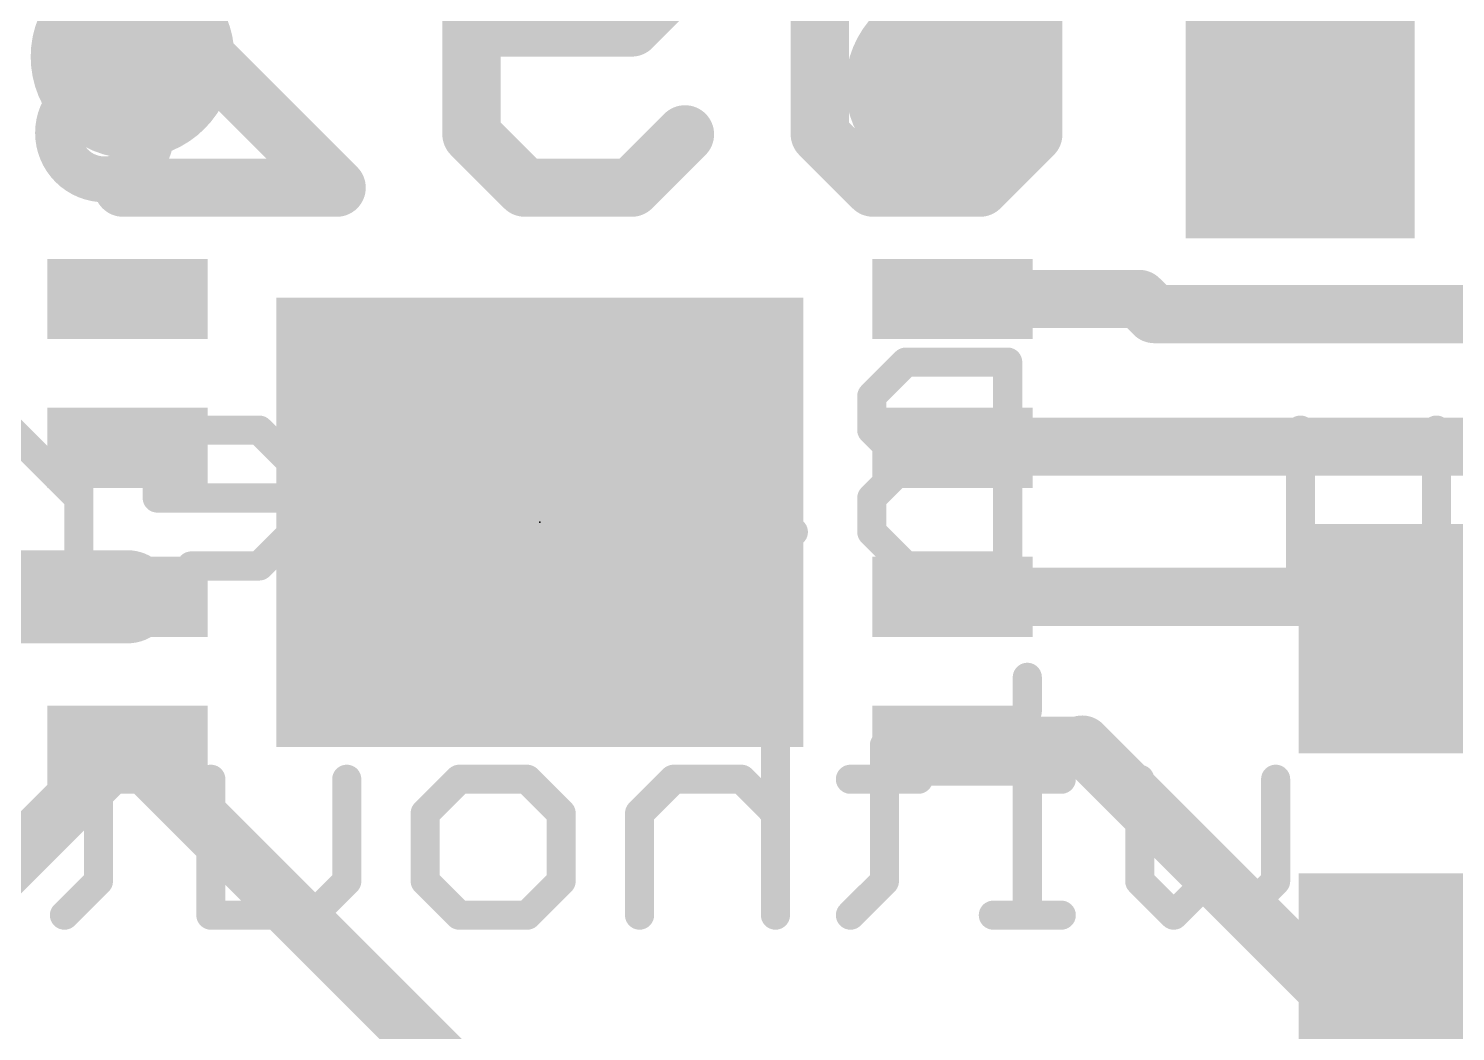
# Model space of a CAD drawing. Extents: x -0.1 to 25.5, y -0.1 to 20.4.
# Drawn here: x 10.47 to 16.7, y 7.3 to 11.68 of the extents above; entities that cross this region are included whole.
import ezdxf

# ---------------------------------------------------------------- set-up
doc = ezdxf.new("R2010")
doc.units = 0
for name, color, linetype in [('1', 12, 'CONTINUOUS'), ('18', 110, 'CONTINUOUS'), ('21', 40, 'CONTINUOUS'), ('22', 6, 'CONTINUOUS'), ('23', 40, 'CONTINUOUS')]:
    doc.layers.add(name, color=color, linetype=linetype)

# ---------------------------------------------------------------- blocks, each defined once
blk = doc.blocks.new('RECT')
blk.add_solid([(-0.5, -0.5), (0.5, -0.5), (-0.5, 0.5), (0.5, 0.5)])
blk = doc.blocks.new('ROUNDV')
at = {"const_width": 0.5}
blk.add_lwpolyline([(0, -0.25, 1), (0, 0.25, 1), (0, -0.25)], format="xyb", dxfattribs=at)

msp = doc.modelspace()

# ---------------------------------------------------------------- linework, layer by layer
at = {"layer": '1'}
for points, const_width in [([(14.5, 10.5), (15.315, 10.5)], 0.254), ([(15.315, 10.5), (15.3812, 10.4338)], 0.254), ([(15.3812, 10.4338), (20.2387, 10.4338)], 0.254), ([(14.5, 9.85), (14.505, 9.855)], 0.254), ([(18.945, 9.855), (14.505, 9.855)], 0.254), ([(9.723, 9.2), (10.9, 9.2)], 0.4064), ([(14.5, 9.2), (16.356, 9.2)], 0.254), ([(16.356, 9.2), (16.361, 9.205)], 0.254), ([(16.361, 9.205), (16.549, 9.017)], 0.254), ([(10.9, 8.55), (9.862, 7.512)], 0.254), ([(10.9, 8.55), (14.959, 4.491)], 0.254), ([(14.5, 8.55), (15.062, 8.55)], 0.254), ([(15.062, 8.55), (15.067, 8.555)], 0.254), ([(15.067, 8.555), (16.129, 7.493)], 0.254), ([(16.129, 7.493), (16.549, 7.493)], 0.254)]:
    msp.add_lwpolyline(points, dxfattribs=dict(at, const_width=const_width))
for points, const_width in [([(14.5, 10.5635, 1), (14.5, 10.4365)], 0.127), ([(15.3599, 10.5449, 1), (15.2701, 10.4551)], 0.127), ([(15.315, 10.4365, 1), (15.315, 10.5635)], 0.127), ([(15.3812, 10.4973, 1), (15.3812, 10.3703)], 0.127), ([(15.3363, 10.3889, 1), (15.4261, 10.4787)], 0.127), ([(14.505, 9.9185, 1), (14.505, 9.7915)], 0.127), ([(14.5499, 9.8101, 1), (14.4601, 9.8999)], 0.127), ([(14.4551, 9.8949, 1), (14.5449, 9.8051)], 0.127), ([(10.9, 9.0984, 1), (10.9, 9.3016)], 0.2032), ([(14.5, 9.2635, 1), (14.5, 9.1365)], 0.127), ([(16.3111, 9.2449, 1), (16.4009, 9.1551)], 0.127), ([(16.4059, 9.2499, 1), (16.3161, 9.1601)], 0.127), ([(16.4059, 9.1601, 1), (16.3161, 9.2499)], 0.127), ([(16.356, 9.1365, 1), (16.356, 9.2635)], 0.127), ([(16.5041, 8.9721, 1), (16.5939, 9.0619)], 0.127), ([(10.9449, 8.5949, 1), (10.8551, 8.5051)], 0.127), ([(10.9449, 8.5051, 1), (10.8551, 8.5949)], 0.127), ([(14.5, 8.6135, 1), (14.5, 8.4865)], 0.127), ([(15.0171, 8.5949, 1), (15.1069, 8.5051)], 0.127), ([(15.1119, 8.5999, 1), (15.0221, 8.5101)], 0.127), ([(15.1119, 8.5101, 1), (15.0221, 8.5999)], 0.127), ([(15.062, 8.4865, 1), (15.062, 8.6135)], 0.127), ([(16.129, 7.5565, 1), (16.129, 7.4295)], 0.127), ([(16.0841, 7.4481, 1), (16.1739, 7.5379)], 0.127), ([(16.549, 7.4295, 1), (16.549, 7.5565)], 0.127)]:
    msp.add_lwpolyline(points, format="xyb", dxfattribs=dict(at, const_width=const_width))
at = {"layer": '21', "const_width": 0.4064}
msp.add_lwpolyline([(10.8, 11.125, 1), (10.8, 11.325, 1), (10.8, 11.125)], format="xyb", dxfattribs=at)
at = {"layer": '22'}
for points, const_width in [([(12.401, 11.2185), (12.401, 12.1507)], 0.254), ([(13.9212, 12.1507), (13.9212, 11.2185)], 0.254), ([(14.8533, 11.2185), (13.9212, 12.1507)], 0.254), ([(14.8533, 11.2185), (14.8533, 12.1507)], 0.254), ([(15.4414, 12.1507), (16.3735, 11.2185)], 0.254), ([(11.8129, 10.9855), (10.8808, 11.9176)], 0.254), ([(13.3331, 11.9176), (13.1001, 11.6846)], 0.254), ([(13.1001, 11.6846), (12.401, 11.6846)], 0.254), ([(12.634, 10.9855), (12.401, 11.2185)], 0.254), ([(13.3331, 11.2185), (13.1001, 10.9855)], 0.254), ([(13.9212, 11.2185), (14.1542, 10.9855)], 0.254), ([(14.6203, 10.9855), (14.8533, 11.2185)], 0.254), ([(16.3735, 11.2185), (16.3735, 10.9855)], 0.254), ([(10.8808, 10.9855), (11.8129, 10.9855)], 0.254), ([(13.1001, 10.9855), (12.634, 10.9855)], 0.254), ([(14.1542, 10.9855), (14.6203, 10.9855)], 0.254), ([(14.2965, 10.2243), (14.1483, 10.076)], 0.127), ([(14.7414, 10.2243), (14.2965, 10.2243)], 0.127), ([(14.7414, 9.3345), (14.7414, 10.2243)], 0.127), ([(12.0984, 10.076), (12.0984, 9.4828)], 0.127), ([(12.7221, 10.076), (12.7221, 9.4828)], 0.127), ([(14.1483, 10.076), (14.1483, 9.9277)], 0.127), ([(10.6875, 9.6311), (10.3909, 9.9277)], 0.127), ([(10.6875, 9.3345), (10.6875, 9.9277)], 0.127), ([(11.1782, 9.9277), (11.0299, 9.7794)], 0.127), ([(11.4747, 9.9277), (11.1782, 9.9277)], 0.127), ([(11.623, 9.7794), (11.4747, 9.9277)], 0.127), ([(12.2467, 9.9277), (11.9501, 9.9277)], 0.127), ([(12.8704, 9.9277), (12.5738, 9.9277)], 0.127), ([(13.361, 9.9277), (13.2127, 9.7794)], 0.127), ([(13.6576, 9.9277), (13.361, 9.9277)], 0.127), ([(14.1483, 9.9277), (14.2965, 9.7794)], 0.127), ([(16.0193, 9.9277), (16.0193, 9.1862)], 0.127), ([(16.6125, 9.9277), (16.6125, 9.4828)], 0.127), ([(11.0299, 9.7794), (11.0299, 9.6311)], 0.127), ([(11.623, 9.4828), (11.623, 9.7794)], 0.127), ([(13.2127, 9.7794), (13.2127, 9.3345)], 0.127), ([(14.2965, 9.7794), (14.1483, 9.6311)], 0.127), ([(14.7414, 9.7794), (14.2965, 9.7794)], 0.127), ([(11.0299, 9.6311), (11.623, 9.6311)], 0.127), ([(13.6576, 9.6311), (13.2127, 9.6311)], 0.127), ([(13.8059, 9.4828), (13.6576, 9.6311)], 0.127), ([(14.1483, 9.6311), (14.1483, 9.4828)], 0.127), ([(11.4747, 9.3345), (11.623, 9.4828)], 0.127), ([(12.0984, 9.4828), (11.9501, 9.3345)], 0.127), ([(12.7221, 9.4828), (12.5738, 9.3345)], 0.127), ([(13.6576, 9.3345), (13.8059, 9.4828)], 0.127), ([(14.1483, 9.4828), (14.2965, 9.3345)], 0.127), ([(16.6125, 9.4828), (16.4642, 9.3345)], 0.127), ([(11.1782, 9.3345), (11.4747, 9.3345)], 0.127), ([(13.2127, 9.3345), (13.6576, 9.3345)], 0.127), ([(14.2965, 9.3345), (14.7414, 9.3345)], 0.127), ([(16.4642, 9.3345), (16.0193, 9.3345)], 0.127), ([(16.0193, 9.1862), (16.1676, 9.0379)], 0.127), ([(16.1676, 9.0379), (16.3159, 9.0379)], 0.127), ([(14.827, 8.8486), (14.827, 8.7003)], 0.127), ([(13.7279, 8.7003), (13.7279, 7.8105)], 0.127), ([(10.7731, 8.552), (10.7731, 7.9588)], 0.127), ([(14.2033, 8.552), (14.2033, 7.9588)], 0.127), ([(10.9214, 8.4037), (10.6248, 8.4037)], 0.127), ([(11.2637, 7.8105), (11.2637, 8.4037)], 0.127), ([(11.8569, 8.4037), (11.8569, 7.9588)], 0.127), ([(12.1993, 8.2554), (12.3476, 8.4037)], 0.127), ([(12.3476, 8.4037), (12.6441, 8.4037)], 0.127), ([(12.6441, 8.4037), (12.7924, 8.2554)], 0.127), ([(13.2831, 8.4037), (13.1348, 8.2554)], 0.127), ([(13.5797, 8.4037), (13.2831, 8.4037)], 0.127), ([(13.7279, 8.2554), (13.5797, 8.4037)], 0.127), ([(14.3516, 8.4037), (14.055, 8.4037)], 0.127), ([(14.9753, 8.4037), (14.827, 8.4037)], 0.127), ([(14.827, 8.4037), (14.827, 7.8105)], 0.127), ([(15.3177, 7.9588), (15.3177, 8.4037)], 0.127), ([(15.9108, 8.4037), (15.9108, 7.9588)], 0.127), ([(12.1993, 7.9588), (12.1993, 8.2554)], 0.127), ([(12.7924, 8.2554), (12.7924, 7.9588)], 0.127), ([(13.1348, 8.2554), (13.1348, 7.8105)], 0.127), ([(10.7731, 7.9588), (10.6248, 7.8105)], 0.127), ([(11.8569, 7.9588), (11.7086, 7.8105)], 0.127), ([(12.3476, 7.8105), (12.1993, 7.9588)], 0.127), ([(12.7924, 7.9588), (12.6441, 7.8105)], 0.127), ([(14.2033, 7.9588), (14.055, 7.8105)], 0.127), ([(15.4659, 7.8105), (15.3177, 7.9588)], 0.127), ([(15.6142, 7.9588), (15.4659, 7.8105)], 0.127), ([(15.7625, 7.8105), (15.6142, 7.9588)], 0.127), ([(15.9108, 7.9588), (15.7625, 7.8105)], 0.127), ([(11.7086, 7.8105), (11.2637, 7.8105)], 0.127), ([(12.6441, 7.8105), (12.3476, 7.8105)], 0.127), ([(14.9753, 7.8105), (14.6787, 7.8105)], 0.127)]:
    msp.add_lwpolyline(points, dxfattribs=dict(at, const_width=const_width))
for points, const_width in [([(12.401, 11.7481, 1), (12.401, 11.6211)], 0.127), ([(13.0552, 11.7295, 1), (13.145, 11.6397)], 0.127), ([(13.1001, 11.6211, 1), (13.1001, 11.7481)], 0.127), ([(12.4459, 11.2634, 1), (12.3561, 11.1736)], 0.127), ([(13.378, 11.1736, 1), (13.2882, 11.2634)], 0.127), ([(13.9661, 11.2634, 1), (13.8763, 11.1736)], 0.127), ([(14.8982, 11.1736, 1), (14.8084, 11.2634)], 0.127), ([(16.437, 11.2185, 1), (16.31, 11.2185)], 0.127), ([(12.3375, 11.2185, 1), (12.4645, 11.2185)], 0.127), ([(13.8577, 11.2185, 1), (13.9847, 11.2185)], 0.127), ([(14.7898, 11.2185, 1), (14.9168, 11.2185)], 0.127), ([(14.8084, 11.1736, 1), (14.8982, 11.2634)], 0.127), ([(16.3286, 11.1736, 1), (16.4184, 11.2634)], 0.127), ([(10.8808, 11.049, 1), (10.8808, 10.922)], 0.127), ([(11.768, 10.9406, 1), (11.8578, 11.0304)], 0.127), ([(11.8129, 10.922, 1), (11.8129, 11.049)], 0.127), ([(12.634, 11.049, 1), (12.634, 10.922)], 0.127), ([(12.5891, 10.9406, 1), (12.6789, 11.0304)], 0.127), ([(13.0552, 11.0304, 1), (13.145, 10.9406)], 0.127), ([(13.1001, 10.922, 1), (13.1001, 11.049)], 0.127), ([(14.1542, 11.049, 1), (14.1542, 10.922)], 0.127), ([(14.1093, 10.9406, 1), (14.1991, 11.0304)], 0.127), ([(14.5754, 11.0304, 1), (14.6652, 10.9406)], 0.127), ([(14.6203, 10.922, 1), (14.6203, 11.049)], 0.127), ([(16.31, 10.9855, 1), (16.437, 10.9855)], 0.127), ([(14.2965, 10.256, 1), (14.2965, 10.1925)], 0.0635), ([(14.319, 10.2018, 1), (14.2741, 10.2467)], 0.0635), ([(14.7732, 10.2243, 1), (14.7097, 10.2243)], 0.0635), ([(14.7414, 10.1925, 1), (14.7414, 10.256)], 0.0635), ([(12.1302, 10.076, 1), (12.0667, 10.076)], 0.0635), ([(12.7538, 10.076, 1), (12.6903, 10.076)], 0.0635), ([(14.18, 10.076, 1), (14.1165, 10.076)], 0.0635), ([(14.1258, 10.0984, 1), (14.1707, 10.0535)], 0.0635), ([(10.7193, 9.9277, 1), (10.6558, 9.9277)], 0.0635), ([(11.1782, 9.9594, 1), (11.1782, 9.8959)], 0.0635), ([(11.2006, 9.9052, 1), (11.1557, 9.9501)], 0.0635), ([(11.4972, 9.9501, 1), (11.4523, 9.9052)], 0.0635), ([(11.4747, 9.8959, 1), (11.4747, 9.9594)], 0.0635), ([(11.9501, 9.9594, 1), (11.9501, 9.8959)], 0.0635), ([(12.2467, 9.8959, 1), (12.2467, 9.9594)], 0.0635), ([(12.5738, 9.9594, 1), (12.5738, 9.8959)], 0.0635), ([(12.8704, 9.8959, 1), (12.8704, 9.9594)], 0.0635), ([(13.361, 9.9594, 1), (13.361, 9.8959)], 0.0635), ([(13.3835, 9.9052, 1), (13.3386, 9.9501)], 0.0635), ([(13.6576, 9.8959, 1), (13.6576, 9.9594)], 0.0635), ([(14.1707, 9.9501, 1), (14.1258, 9.9052)], 0.0635), ([(16.051, 9.9277, 1), (15.9875, 9.9277)], 0.0635), ([(16.6442, 9.9277, 1), (16.5807, 9.9277)], 0.0635), ([(14.1165, 9.9277, 1), (14.18, 9.9277)], 0.0635), ([(11.0616, 9.7794, 1), (10.9981, 9.7794)], 0.0635), ([(11.6548, 9.7794, 1), (11.5913, 9.7794)], 0.0635), ([(13.2445, 9.7794, 1), (13.181, 9.7794)], 0.0635), ([(14.2965, 9.8111, 1), (14.2965, 9.7476)], 0.0635), ([(14.319, 9.7569, 1), (14.2741, 9.8018)], 0.0635), ([(14.7414, 9.7476, 1), (14.7414, 9.8111)], 0.0635), ([(11.0074, 9.8018, 1), (11.0523, 9.7569)], 0.0635), ([(11.6006, 9.7569, 1), (11.6455, 9.8018)], 0.0635), ([(13.1903, 9.8018, 1), (13.2352, 9.7569)], 0.0635), ([(14.2741, 9.7569, 1), (14.319, 9.8018)], 0.0635), ([(10.6651, 9.6086, 1), (10.71, 9.6535)], 0.0635), ([(11.0299, 9.6628, 1), (11.0299, 9.5993)], 0.0635), ([(10.9981, 9.6311, 1), (11.0616, 9.6311)], 0.0635), ([(11.623, 9.5993, 1), (11.623, 9.6628)], 0.0635), ([(13.2127, 9.6628, 1), (13.2127, 9.5993)], 0.0635), ([(13.6801, 9.6535, 1), (13.6352, 9.6086)], 0.0635), ([(13.6576, 9.5993, 1), (13.6576, 9.6628)], 0.0635), ([(14.18, 9.6311, 1), (14.1165, 9.6311)], 0.0635), ([(14.1258, 9.6535, 1), (14.1707, 9.6086)], 0.0635), ([(11.6455, 9.4603, 1), (11.6006, 9.5052)], 0.0635), ([(12.1209, 9.4603, 1), (12.076, 9.5052)], 0.0635), ([(12.7445, 9.4603, 1), (12.6996, 9.5052)], 0.0635), ([(13.8284, 9.4603, 1), (13.7835, 9.5052)], 0.0635), ([(13.7835, 9.4603, 1), (13.8284, 9.5052)], 0.0635), ([(14.1707, 9.5052, 1), (14.1258, 9.4603)], 0.0635), ([(16.6349, 9.4603, 1), (16.59, 9.5052)], 0.0635), ([(11.5913, 9.4828, 1), (11.6548, 9.4828)], 0.0635), ([(12.0667, 9.4828, 1), (12.1302, 9.4828)], 0.0635), ([(12.6903, 9.4828, 1), (12.7538, 9.4828)], 0.0635), ([(14.1165, 9.4828, 1), (14.18, 9.4828)], 0.0635), ([(16.5807, 9.4828, 1), (16.6442, 9.4828)], 0.0635), ([(10.6558, 9.3345, 1), (10.7193, 9.3345)], 0.0635), ([(11.1782, 9.3663, 1), (11.1782, 9.3027)], 0.0635), ([(11.4523, 9.357, 1), (11.4972, 9.312)], 0.0635), ([(11.4747, 9.3027, 1), (11.4747, 9.3663)], 0.0635), ([(11.9277, 9.357, 1), (11.9726, 9.312)], 0.0635), ([(12.5514, 9.357, 1), (12.5963, 9.312)], 0.0635), ([(13.2127, 9.3663, 1), (13.2127, 9.3027)], 0.0635), ([(13.181, 9.3345, 1), (13.2445, 9.3345)], 0.0635), ([(13.6352, 9.357, 1), (13.6801, 9.312)], 0.0635), ([(13.6576, 9.3027, 1), (13.6576, 9.3663)], 0.0635), ([(14.2965, 9.3663, 1), (14.2965, 9.3027)], 0.0635), ([(14.2741, 9.312, 1), (14.319, 9.357)], 0.0635), ([(14.7097, 9.3345, 1), (14.7732, 9.3345)], 0.0635), ([(14.7414, 9.3027, 1), (14.7414, 9.3663)], 0.0635), ([(16.0193, 9.3663, 1), (16.0193, 9.3027)], 0.0635), ([(16.4417, 9.357, 1), (16.4866, 9.312)], 0.0635), ([(16.4642, 9.3027, 1), (16.4642, 9.3663)], 0.0635), ([(16.0417, 9.2087, 1), (15.9968, 9.1638)], 0.0635), ([(15.9875, 9.1862, 1), (16.051, 9.1862)], 0.0635), ([(16.1676, 9.0697, 1), (16.1676, 9.0062)], 0.0635), ([(16.1451, 9.0155, 1), (16.19, 9.0604)], 0.0635), ([(16.3159, 9.0062, 1), (16.3159, 9.0697)], 0.0635), ([(14.8588, 8.8486, 1), (14.7953, 8.8486)], 0.0635), ([(13.7597, 8.7003, 1), (13.6962, 8.7003)], 0.0635), ([(14.7953, 8.7003, 1), (14.8588, 8.7003)], 0.0635), ([(10.8049, 8.552, 1), (10.7414, 8.552)], 0.0635), ([(14.2351, 8.552, 1), (14.1716, 8.552)], 0.0635), ([(10.6248, 8.4354, 1), (10.6248, 8.3719)], 0.0635), ([(10.9214, 8.3719, 1), (10.9214, 8.4354)], 0.0635), ([(11.2955, 8.4037, 1), (11.232, 8.4037)], 0.0635), ([(11.8887, 8.4037, 1), (11.8252, 8.4037)], 0.0635), ([(12.3476, 8.4354, 1), (12.3476, 8.3719)], 0.0635), ([(12.37, 8.3812, 1), (12.3251, 8.4261)], 0.0635), ([(12.6666, 8.4261, 1), (12.6217, 8.3812)], 0.0635), ([(12.6441, 8.3719, 1), (12.6441, 8.4354)], 0.0635), ([(13.2831, 8.4354, 1), (13.2831, 8.3719)], 0.0635), ([(13.3055, 8.3812, 1), (13.2606, 8.4261)], 0.0635), ([(13.6021, 8.4261, 1), (13.5572, 8.3812)], 0.0635), ([(13.5797, 8.3719, 1), (13.5797, 8.4354)], 0.0635), ([(14.055, 8.4354, 1), (14.055, 8.3719)], 0.0635), ([(14.3516, 8.3719, 1), (14.3516, 8.4354)], 0.0635), ([(14.8588, 8.4037, 1), (14.7953, 8.4037)], 0.0635), ([(14.827, 8.4354, 1), (14.827, 8.3719)], 0.0635), ([(14.9753, 8.3719, 1), (14.9753, 8.4354)], 0.0635), ([(15.3494, 8.4037, 1), (15.2859, 8.4037)], 0.0635), ([(15.9426, 8.4037, 1), (15.8791, 8.4037)], 0.0635), ([(12.231, 8.2554, 1), (12.1675, 8.2554)], 0.0635), ([(12.1768, 8.2778, 1), (12.2217, 8.2329)], 0.0635), ([(12.8242, 8.2554, 1), (12.7607, 8.2554)], 0.0635), ([(12.77, 8.2329, 1), (12.8149, 8.2778)], 0.0635), ([(13.1665, 8.2554, 1), (13.103, 8.2554)], 0.0635), ([(13.1123, 8.2778, 1), (13.1572, 8.2329)], 0.0635), ([(13.7055, 8.2329, 1), (13.7504, 8.2778)], 0.0635), ([(10.7414, 7.9588, 1), (10.8049, 7.9588)], 0.0635), ([(10.7956, 7.9363, 1), (10.7506, 7.9812)], 0.0635), ([(11.8252, 7.9588, 1), (11.8887, 7.9588)], 0.0635), ([(11.8794, 7.9363, 1), (11.8345, 7.9812)], 0.0635), ([(12.1675, 7.9588, 1), (12.231, 7.9588)], 0.0635), ([(12.2217, 7.9812, 1), (12.1768, 7.9363)], 0.0635), ([(12.7607, 7.9588, 1), (12.8242, 7.9588)], 0.0635), ([(12.8149, 7.9363, 1), (12.77, 7.9812)], 0.0635), ([(14.1716, 7.9588, 1), (14.2351, 7.9588)], 0.0635), ([(14.2258, 7.9363, 1), (14.1809, 7.9812)], 0.0635), ([(15.3401, 7.9812, 1), (15.2952, 7.9363)], 0.0635), ([(15.2859, 7.9588, 1), (15.3494, 7.9588)], 0.0635), ([(15.6367, 7.9812, 1), (15.5918, 7.9363)], 0.0635), ([(15.6367, 7.9363, 1), (15.5918, 7.9812)], 0.0635), ([(15.8791, 7.9588, 1), (15.9426, 7.9588)], 0.0635), ([(15.9333, 7.9363, 1), (15.8884, 7.9812)], 0.0635), ([(10.6024, 7.833, 1), (10.6473, 7.788)], 0.0635), ([(11.2637, 7.8422, 1), (11.2637, 7.7788)], 0.0635), ([(11.6862, 7.833, 1), (11.7311, 7.788)], 0.0635), ([(11.7086, 7.7788, 1), (11.7086, 7.8422)], 0.0635), ([(12.3476, 7.8422, 1), (12.3476, 7.7788)], 0.0635), ([(12.3251, 7.788, 1), (12.37, 7.833)], 0.0635), ([(12.6217, 7.833, 1), (12.6666, 7.788)], 0.0635), ([(12.6441, 7.7788, 1), (12.6441, 7.8422)], 0.0635), ([(14.0326, 7.833, 1), (14.0775, 7.788)], 0.0635), ([(14.6787, 7.8422, 1), (14.6787, 7.7788)], 0.0635), ([(14.9753, 7.7788, 1), (14.9753, 7.8422)], 0.0635), ([(15.4435, 7.833, 1), (15.4884, 7.788)], 0.0635), ([(15.4435, 7.788, 1), (15.4884, 7.833)], 0.0635), ([(15.7401, 7.833, 1), (15.785, 7.788)], 0.0635), ([(15.7401, 7.788, 1), (15.785, 7.833)], 0.0635), ([(11.232, 7.8105, 1), (11.2955, 7.8105)], 0.0635), ([(13.103, 7.8105, 1), (13.1665, 7.8105)], 0.0635), ([(13.6962, 7.8105, 1), (13.7597, 7.8105)], 0.0635), ([(14.7953, 7.8105, 1), (14.8588, 7.8105)], 0.0635)]:
    msp.add_lwpolyline(points, format="xyb", dxfattribs=dict(at, const_width=const_width))
at = {"layer": '23'}
msp.add_point((12.7, 9.525), dxfattribs=at)

# ---------------------------------------------------------------- block references
at = {"layer": '1', "yscale": 4.6}
msp.add_blockref('RECT', (16.018, 13.064), dxfattribs=at)
at = {"layer": '1', "xscale": 0.7, "yscale": 0.35}
for p in [(10.9, 10.5), (14.5, 10.5), (10.9, 9.85), (14.5, 9.85), (10.9, 9.2), (14.5, 9.2), (10.9, 8.55), (14.5, 8.55)]:
    msp.add_blockref('RECT', p, dxfattribs=at)
at = {"layer": '1', "xscale": 1.96, "yscale": 2.3, "rotation": 90}
msp.add_blockref('RECT', (12.7, 9.525), dxfattribs=at)
at = {"layer": '1', "xscale": 1.075}
for p in [(16.549, 9.017), (16.549, 7.493)]:
    msp.add_blockref('RECT', p, dxfattribs=at)
at = {"layer": '18', "xscale": 0.889, "yscale": 0.889}
for p in [(10.922, 11.557), (10.922, 11.557), (14.478, 11.43), (14.478, 11.43)]:
    msp.add_blockref('ROUNDV', p, dxfattribs=at)

doc.saveas('drawing.dxf')
